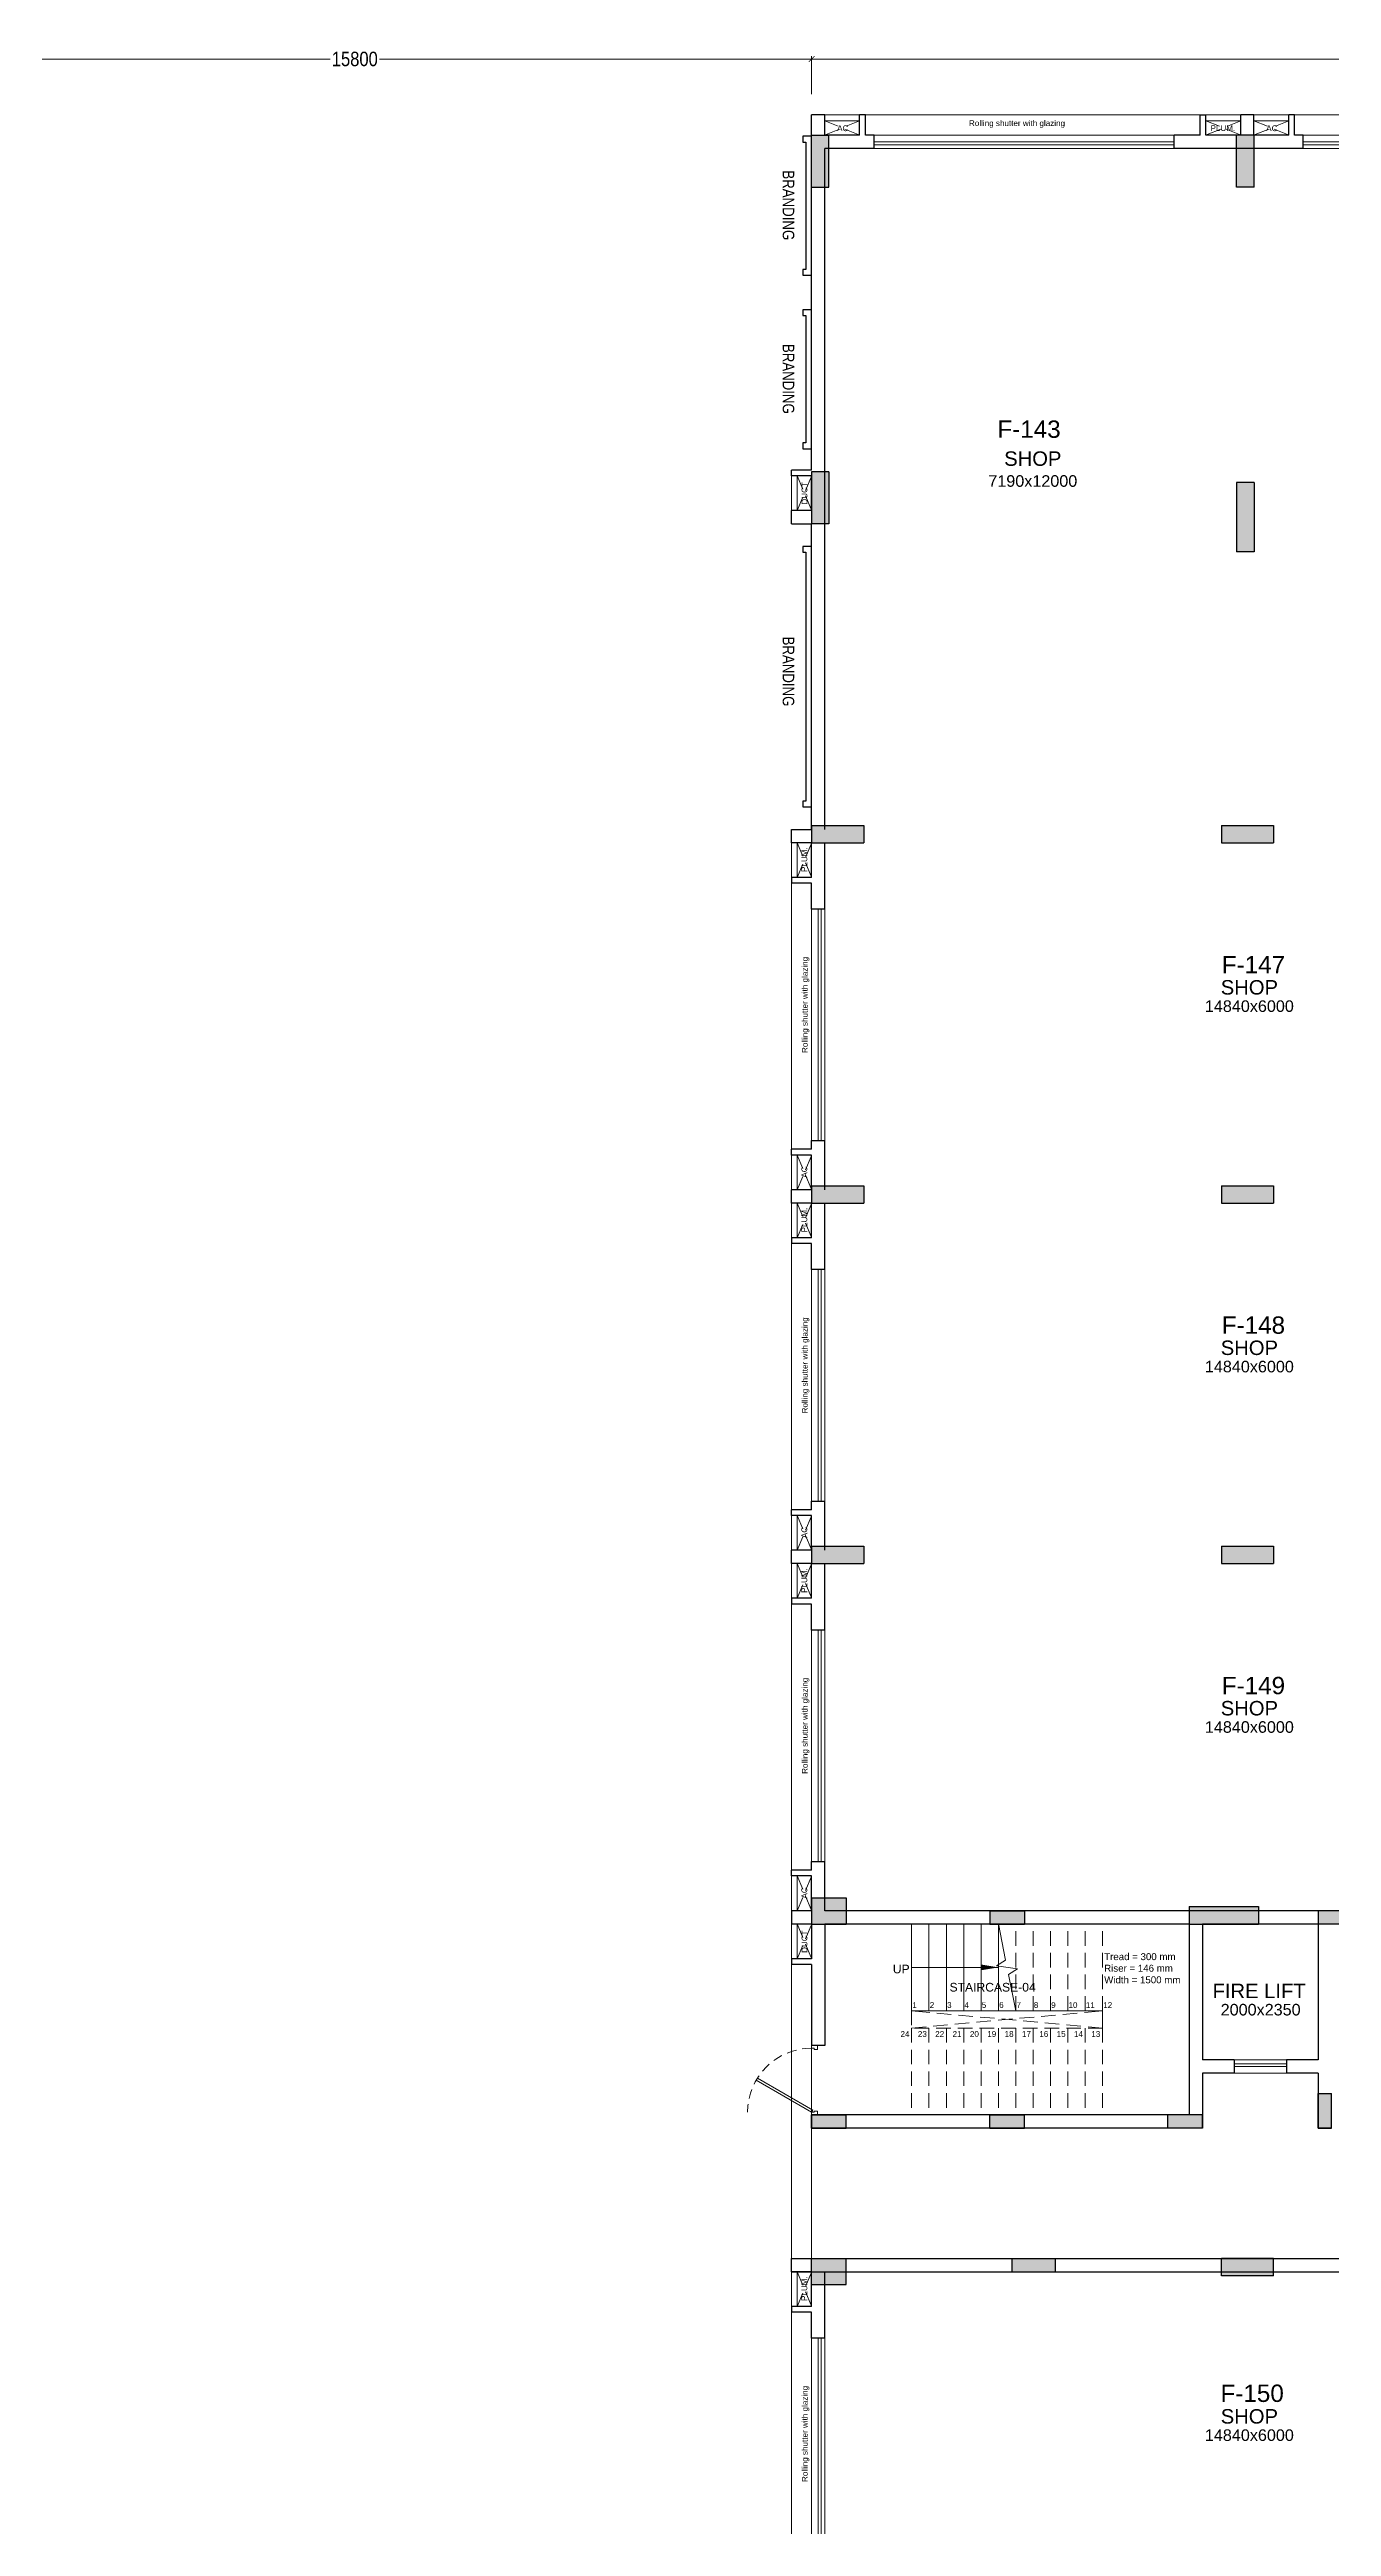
# Model space of a CAD drawing. Header units: metres. Extents: x 9819 to 10514, y 4405 to 4599.
# Drawn here: x 9997.64 to 10019.8, y 4453.6 to 4496.41 of the extents above; entities that cross this region are included whole.
import ezdxf
from ezdxf.enums import TextEntityAlignment as Align

# ---------------------------------------------------------------- set-up
doc = ezdxf.new("R2010")
doc.units = ezdxf.units.M
doc.header["$MEASUREMENT"] = 0
doc.header["$PDMODE"] = 35
doc.header["$PDSIZE"] = 0.3
doc.linetypes.add('DASHED2', pattern=[0.375, 0.25, -0.125])
doc.linetypes.add('HIDDEN', pattern=[0.375, 0.25, -0.125])
for name, color, linetype in [('A_COL. NO', 4, 'Continuous'), ('A_SIGNAGE', 171, 'Continuous'), ('STRU. COL.', 1, 'Continuous')]:
    doc.layers.add(name, color=color, linetype=linetype)
for name, color, linetype, lineweight in [('A_COMMENTS', 3, 'Continuous', 0), ('A_DOOR-WIN', 23, 'Continuous', 9), ('A_DOTTED', 8, 'HIDDEN', 0), ('A_EXT DIM', 7, 'Continuous', 5), ('A_LEDGE', 252, 'Continuous', 15), ('A_SHOP NO.', 113, 'Continuous', 5), ('A_SILL 0.09', 9, 'Continuous', 9), ('A_STAIRS', 21, 'Continuous', 9), ('A_TEXT', 7, 'Continuous', 5), ('A_WALL', 7, 'Continuous', 30), ('Doorline', 251, 'DASHED2', 13)]:
    doc.layers.add(name, color=color, linetype=linetype, lineweight=lineweight)
doc.layers.get('A_COL. NO').off()
doc.styles.add('A', font='ARIALN.TTF')
doc.styles.get("Standard").update_dxf_attribs({"font": 'arial.ttf'})
doc.dimstyles.new('DIM IN MM', dxfattribs={"dimtxt": 0.18, "dimasz": 0.075, "dimexe": 0.05, "dimexo": 0.05, "dimgap": 0.05, "dimtad": 0, "dimdec": 0, "dimlfac": 1000, "dimzin": 3, "dimdsep": 46, "dimtxsty": 'A', "dimblk1": 'ARCHTICK', "dimblk2": 'ARCHTICK', "dimsah": 1, "dimcen": 0, "dimclrd": 256, "dimclre": 256, "dimclrt": 256, "dimadec": 0, "dimazin": 0, "dimtfac": 1, "dimtdec": 0, "dimtofl": 0, "dimtmove": 1, "dimatfit": 3, "dimfxl": 1, "dimtolj": 1, "dimtzin": 0, "dimlwd": -1, "dimlwe": -1, "dimarcsym": 0})
doc.dimstyles.new('DIM IN MM LARGE', dxfattribs={"dimtxt": 0.25, "dimasz": 0.1, "dimexe": 0.05, "dimexo": 0.05, "dimgap": 0.05, "dimtad": 0, "dimdec": 0, "dimlfac": 1000, "dimzin": 3, "dimdsep": 46, "dimtxsty": 'A', "dimblk1": 'ARCHTICK', "dimblk2": 'ARCHTICK', "dimsah": 1, "dimcen": 0, "dimclrd": 256, "dimclre": 256, "dimclrt": 256, "dimadec": 0, "dimazin": 0, "dimtfac": 1, "dimtdec": 0, "dimtofl": 0, "dimtmove": 2, "dimatfit": 3, "dimfxl": 1, "dimtolj": 1, "dimtzin": 0, "dimlwd": -1, "dimlwe": -1, "dimarcsym": 0})

# ---------------------------------------------------------------- blocks, each defined once
blk = doc.blocks.new('Typical shops Gr.')
at = {"layer": 'A_DOOR-WIN'}
for p, q in [((30.095, -1.08), (30.095, -5.08)), ((30.145, -1.08), (30.145, -5.08)), ((0.465, -5.38), (0.465, -1.38)), ((0.515, -5.38), (0.515, -1.38))]:
    blk.add_line(p, q, dxfattribs=at)
at = {"layer": 'A_DOTTED'}
for p, q in [((0.1, -0.83), (0.35, -0.23)), ((0.1, -0.23), (0.35, -0.83)), ((30.51, -0.23), (30.26, -0.83)), ((30.51, -0.83), (30.26, -0.23)), ((0.1, -6.23), (0.35, -5.63)), ((0.1, -5.63), (0.35, -6.23)), ((30.51, -5.63), (30.26, -6.23)), ((30.51, -6.23), (30.26, -5.63))]:
    blk.add_line(p, q, dxfattribs=at)
at = {"layer": 'A_LEDGE'}
for p, q in [((0, -0.83), (0, -0.23)), ((0.1, -0.83), (0.1, -0.23)), ((30.51, -0.83), (30.51, -0.23)), ((30.61, -0.83), (30.61, -0.23)), ((0, -5.63), (0, -6.23)), ((0.1, -5.63), (0.1, -6.23)), ((30.51, -5.63), (30.51, -6.23)), ((30.61, -5.63), (30.61, -6.23))]:
    blk.add_line(p, q, dxfattribs=at)
at = {"layer": 'A_SILL 0.09'}
for p, q in [((30.03, -5.08), (30.03, -1.08)), ((30.26, -1.08), (30.26, -5.08)), ((0.35, -5.38), (0.35, -1.38)), ((0.58, -1.38), (0.58, -5.38))]:
    blk.add_line(p, q, dxfattribs=at)
at = {"layer": 'A_STAIRS'}
for p, q in [((0, -5.53), (0, -0.93)), ((30.61, -5.53), (30.61, -0.93))]:
    blk.add_line(p, q, dxfattribs=at)
at = {"layer": 'A_WALL'}
for p, q in [((0, -0.23), (0, 0)), ((30.61, 0), (30.61, -0.23)), ((0.35, -0.23), (0, -0.23)), ((0.35, -0.83), (0.35, -0.23)), ((0.58, -1.38), (0.58, -0.23)), ((30.03, -0.23), (30.03, -1.08)), ((30.26, -0.23), (30.61, -0.23)), ((30.26, -0.23), (30.26, -0.83)), ((0.35, -0.83), (0, -0.83)), ((0, -0.83), (0, -0.93)), ((30.26, -0.83), (30.61, -0.83)), ((30.61, -0.83), (30.61, -0.93)), ((0.35, -0.93), (0, -0.93)), ((0.35, -1.38), (0.35, -0.93)), ((30.26, -1.08), (30.03, -1.08)), ((30.26, -0.93), (30.61, -0.93)), ((30.26, -0.93), (30.26, -1.08)), ((0.58, -1.38), (0.35, -1.38)), ((30.03, -5.08), (30.03, -6.23)), ((30.03, -5.08), (30.26, -5.08)), ((30.26, -5.08), (30.26, -5.53)), ((0.35, -5.53), (0, -5.53)), ((0, -5.63), (0, -5.53)), ((0.35, -5.53), (0.35, -5.38)), ((0.35, -5.38), (0.58, -5.38)), ((0.58, -6.23), (0.58, -5.38)), ((30.26, -5.53), (30.61, -5.53)), ((30.61, -5.63), (30.61, -5.53)), ((0.35, -5.63), (0, -5.63)), ((0.35, -6.23), (0.35, -5.63)), ((30.26, -5.63), (30.26, -6.23)), ((30.26, -5.63), (30.61, -5.63)), ((0.35, -6.23), (0, -6.23)), ((30.26, -6.23), (30.61, -6.23))]:
    blk.add_line(p, q, dxfattribs=at)
at = {"layer": 'A_TEXT'}
for s, p in [('PLUM.', (0.274, -0.523)), ('AC', (30.436, -0.531)), ('Rolling shutter with glazing', (0.282, -3.034)), ('Rolling shutter with glazing', (30.399, -3.428)), ('AC', (0.274, -5.923)), ('PLUM.', (30.434, -5.936))]:
    blk.add_text(s, height=0.1, rotation=90, dxfattribs=at).set_placement(p, align=Align.CENTER)
for s, height, p in [('14840x6000', 0.2, (7.92, -3.155)), ('SHOP', 0.25, (7.92, -2.855)), ('14840x6000', 0.2, (22.821, -3.155)), ('SHOP', 0.25, (22.837, -2.855))]:
    blk.add_text(s, height=height, dxfattribs=at).set_placement(p, align=Align.CENTER)
blk = doc.blocks.new('_ARCHTICK')
at = {"color": 0, "linetype": 'ByBlock', "const_width": 0.15}
blk.add_lwpolyline([(-0.5, -0.5), (0.5, 0.5)], dxfattribs=at)
blk = doc.blocks.new('D-900')
at = {"layer": 'A_DOOR-WIN'}
for points in [[(0.45, 0.794), (0.035, 0.075), (0.063, 0.059), (0.478, 0.778)], [(0, 0.075), (0, 0), (0.05, 0), (0.05, 0.043), (0.035, 0.043), (0.035, 0.075)], [(0.9, 0.075), (0.9, 0), (0.85, 0), (0.85, 0.043), (0.865, 0.043), (0.865, 0.075)]]:
    blk.add_lwpolyline(points, close=True, dxfattribs=at)
at = {"layer": 'Doorline', "ltscale": 0.5}
blk.add_arc((0.035, 0.075), 0.83, 0, 90, dxfattribs=at)
blk = doc.blocks.new('*D4021')
at = {"layer": 'A_EXT DIM', "transparency": 16777216}
for p, q in [((9995.015, 4495.642), (9995.015, 4496.298)), ((9995.015, 4496.248), (10002.489, 4496.248)), ((10010.815, 4496.248), (10003.34, 4496.248)), ((10010.815, 4495.642), (10010.815, 4496.298))]:
    blk.add_line(p, q, dxfattribs=at)
at = {"layer": 'Defpoints', "color": 0, "transparency": 16777216}
for p in [(10010.815, 4496.248), (9995.015, 4495.592), (10010.815, 4495.592)]:
    blk.add_point(p, dxfattribs=at)
at = {"layer": 'A_EXT DIM', "transparency": 16777216, "xscale": 0.1, "yscale": 0.1, "zscale": 0.1, "rotation": 180}
blk.add_blockref('_ARCHTICK', (9995.015, 4496.248), dxfattribs=at)
at = {"layer": 'A_EXT DIM', "transparency": 16777216, "xscale": 0.1, "yscale": 0.1, "zscale": 0.1}
blk.add_blockref('_ARCHTICK', (10010.815, 4496.248), dxfattribs=at)
at = {"layer": 'A_EXT DIM', "transparency": 16777216, "insert": (10002.915, 4496.248), "char_height": 0.25, "attachment_point": 5, "style": 'A'}
blk.add_mtext('\\A1;15800', dxfattribs=at)
blk = doc.blocks.new('*D4022')
at = {"layer": 'A_EXT DIM', "transparency": 16777216}
for p, q in [((10010.815, 4495.642), (10010.815, 4496.298)), ((10010.815, 4496.248), (10025.332, 4496.248)), ((10040.725, 4496.248), (10026.207, 4496.248)), ((10040.725, 4495.642), (10040.725, 4496.298))]:
    blk.add_line(p, q, dxfattribs=at)
at = {"layer": 'Defpoints', "color": 0, "transparency": 16777216}
for p in [(10040.725, 4496.248), (10010.815, 4495.592), (10040.725, 4495.592)]:
    blk.add_point(p, dxfattribs=at)
at = {"layer": 'A_EXT DIM', "transparency": 16777216, "xscale": 0.1, "yscale": 0.1, "zscale": 0.1, "rotation": 180}
blk.add_blockref('_ARCHTICK', (10010.815, 4496.248), dxfattribs=at)
at = {"layer": 'A_EXT DIM', "transparency": 16777216, "xscale": 0.1, "yscale": 0.1, "zscale": 0.1}
blk.add_blockref('_ARCHTICK', (10040.725, 4496.248), dxfattribs=at)
at = {"layer": 'A_EXT DIM', "transparency": 16777216, "insert": (10025.77, 4496.248), "char_height": 0.25, "attachment_point": 5, "style": 'A'}
blk.add_mtext('\\A1;29910', dxfattribs=at)
blk = doc.blocks.new('col')
at = {"linetype": 'Continuous'}
blk.add_hatch(color=256, dxfattribs=at).paths.add_polyline_path([(0, 0), (1, 0), (1, 1), (0, 1), (0, 0)])
at = {"linetype": 'Continuous', "lineweight": 25}
for p, q in [((0, 1), (1, 1)), ((0, 1), (0, 0)), ((1, 1), (1, 0)), ((0, 0), (1, 0))]:
    blk.add_line(p, q, dxfattribs=at)
blk = doc.blocks.new('WING-F REVISED COLU.')
at = {"layer": 'STRU. COL.'}
for p, xscale, yscale, zscale, rotation in [((5532.543, -8836.166), -0.3, 0.9, 0.23, 180), ((5540.193, -8836.166), 0.3, 0.9, 0.23, 180), ((5541.303, -8866.856), 0.2300000000000001, 0.7500000000000002, 0.2300000000000001, 270), ((5541.533, -8870.616), 0.6000000000000001, 0.2300000000000001, 0.23, 90), ((5532.543, -8870.386), -0.6, 0.23, 0.23, 180), ((5535.623, -8870.386), -0.6, 0.23, 0.23, 180), ((5539.303, -8870.386), 0.6, 0.23, 0.23, 180), ((5532.543, -8872.866), -0.6, 0.45, 0.23, 180), ((5536.01, -8872.866), -0.75, 0.23, 0.23, 180), ((5540.528, -8872.866), 0.9, 0.3, 0.23, 180)]:
    blk.add_blockref('col', p, dxfattribs=dict(at, xscale=xscale, yscale=yscale, zscale=zscale, rotation=rotation))
at = {"layer": 'STRU. COL.', "zscale": 0.23}
for p, xscale, yscale in [((5532.843, -8842.886), -0.3, 0.9), ((5540.193, -8843.371), -0.3, 1.2), ((5532.543, -8848.396), 0.9, 0.3), ((5539.628, -8848.396), 0.9, 0.3), ((5532.543, -8854.626), 0.9, 0.3), ((5539.628, -8854.626), 0.9, 0.3), ((5532.543, -8860.856), 0.9, 0.3), ((5539.628, -8860.856), 0.9, 0.3), ((5532.543, -8867.086), 0.6, 0.45), ((5535.623, -8867.086), 0.6, 0.23), ((5539.073, -8867.086), 1.2, 0.3)]:
    blk.add_blockref('col', p, dxfattribs=dict(at, xscale=xscale, yscale=yscale))
blk = doc.blocks.new('A$C4010bc27')
at = {"layer": 'A_DOOR-WIN'}
for p, q in [((-8.57, 11.962), (-13.76, 11.962)), ((-8.57, 11.912), (-13.76, 11.912)), ((-1.15, 11.962), (-6.34, 11.962)), ((-1.15, 11.912), (-6.34, 11.912))]:
    blk.add_line(p, q, dxfattribs=at)
at = {"layer": 'A_DOTTED'}
for p, q in [((-14.01, 12.327), (-14.61, 12.077)), ((-14.61, 12.327), (-14.01, 12.077)), ((-8.02, 12.327), (-7.42, 12.077)), ((-7.42, 12.327), (-8.02, 12.077)), ((-6.59, 12.327), (-7.19, 12.077)), ((-7.19, 12.327), (-6.59, 12.077)), ((-0.6, 12.327), (0, 12.077)), ((0, 12.327), (-0.6, 12.077))]:
    blk.add_line(p, q, dxfattribs=at)
at = {"layer": 'A_LEDGE'}
for p, q in [((-14.01, 12.427), (-14.61, 12.427)), ((-8.02, 12.427), (-7.42, 12.427)), ((-6.59, 12.427), (-7.19, 12.427)), ((-0.6, 12.427), (0, 12.427)), ((-14.01, 12.327), (-14.61, 12.327)), ((-8.02, 12.327), (-7.42, 12.327)), ((-6.59, 12.327), (-7.19, 12.327)), ((-0.6, 12.327), (0, 12.327))]:
    blk.add_line(p, q, dxfattribs=at)
at = {"layer": 'A_SILL 0.09'}
for p, q in [((-8.57, 12.077), (-13.76, 12.077)), ((-1.15, 12.077), (-6.34, 12.077)), ((-13.76, 11.847), (-8.57, 11.847)), ((-6.34, 11.847), (-1.15, 11.847))]:
    blk.add_line(p, q, dxfattribs=at)
at = {"layer": 'A_STAIRS'}
for p, q in [((-13.91, 12.427), (-8.12, 12.427)), ((-6.49, 12.427), (-0.7, 12.427))]:
    blk.add_line(p, q, dxfattribs=at)
at = {"layer": 'A_WALL'}
for p, q in [((-14.61, 12.427), (-14.84, 12.427)), ((-14.61, 12.077), (-14.61, 12.427)), ((-14.01, 12.077), (-14.01, 12.427)), ((-13.91, 12.427), (-14.01, 12.427)), ((-13.91, 12.077), (-13.91, 12.427)), ((-8.12, 12.077), (-8.12, 12.427)), ((-8.12, 12.427), (-8.02, 12.427)), ((-8.02, 12.077), (-8.02, 12.427)), ((-7.42, 12.077), (-7.42, 12.427)), ((-7.19, 12.427), (-7.42, 12.427)), ((-7.19, 12.077), (-7.19, 12.427)), ((-6.59, 12.077), (-6.59, 12.427)), ((-6.49, 12.427), (-6.59, 12.427)), ((-6.49, 12.077), (-6.49, 12.427)), ((-0.7, 12.077), (-0.7, 12.427)), ((-0.7, 12.427), (-0.6, 12.427)), ((-0.6, 12.077), (-0.6, 12.427)), ((0, 12.077), (0, 12.427)), ((-14.01, 12.077), (-14.61, 12.077)), ((-13.76, 12.077), (-13.91, 12.077)), ((-13.76, 11.847), (-13.76, 12.077)), ((-8.57, 11.847), (-8.57, 12.077)), ((-8.12, 12.077), (-8.57, 12.077)), ((-7.42, 12.077), (-8.02, 12.077)), ((-6.59, 12.077), (-7.19, 12.077)), ((-6.34, 12.077), (-6.49, 12.077)), ((-6.34, 11.847), (-6.34, 12.077)), ((-1.15, 11.847), (-1.15, 12.077)), ((-0.7, 12.077), (-1.15, 12.077)), ((0, 12.077), (-0.6, 12.077)), ((-13.76, 11.847), (-14.61, 11.847)), ((-7.12, 11.847), (-8.57, 11.847)), ((-6.34, 11.847), (-7.12, 11.847)), ((0, 11.847), (-1.15, 11.847))]:
    blk.add_line(p, q, dxfattribs=at)
blk.add_lwpolyline([(-14.61, 0.077), (-14.61, 11.847)], dxfattribs=at)
at = {"layer": 'A_TEXT'}
for s, height, p in [('AC', 0.1, (-14.301, 12.146)), ('Rolling shutter with glazing', 0.1, (-11.288, 12.234)), ('PLUM.', 0.1, (-7.728, 12.148)), ('AC', 0.1, (-6.881, 12.146)), ('Rolling shutter with glazing', 0.1, (-3.868, 12.234)), ('PLUM.', 0.1, (-0.308, 12.148)), ('SHOP', 0.25, (-11.015, 6.361)), ('SHOP', 0.25, (-3.535, 6.361)), ('7190x12000', 0.2, (-11.015, 5.999)), ('7190x12000', 0.2, (-3.535, 5.999))]:
    blk.add_text(s, height=height, dxfattribs=at).set_placement(p, align=Align.CENTER)

msp = doc.modelspace()

# ---------------------------------------------------------------- linework, layer by layer
at = {"layer": 'A_COMMENTS'}
msp.add_lwpolyline([(10010.5645, 4488.4428), (10010.8145, 4488.4428), (10010.8145, 4489.0428), (10010.5645, 4489.0428)], close=True, dxfattribs=at)
at = {"layer": 'A_DOOR-WIN'}
for p, q in [((10018.1245, 4461.5978), (10019.0245, 4461.5978)), ((10018.1245, 4461.5478), (10019.0245, 4461.5478))]:
    msp.add_line(p, q, dxfattribs=at)
at = {"layer": 'A_DOTTED'}
for p, q in [((10010.5645, 4489.0428), (10010.8145, 4488.4428)), ((10010.5645, 4488.4428), (10010.8145, 4489.0428)), ((10010.5645, 4463.4128), (10010.8145, 4464.0128)), ((10010.5645, 4464.0128), (10010.8145, 4463.4128)), ((10012.5445, 4462.5128), (10012.5445, 4462.2128)), ((10012.5445, 4462.2128), (10015.8445, 4462.5128)), ((10015.8445, 4462.2128), (10012.5445, 4462.5128))]:
    msp.add_line(p, q, dxfattribs=at)
at = {"layer": 'A_LEDGE'}
for p, q in [((10010.4645, 4489.0428), (10010.4645, 4488.4428)), ((10010.5645, 4489.0428), (10010.5645, 4488.4428)), ((10010.4645, 4463.4128), (10010.4645, 4464.0128)), ((10010.5645, 4463.4128), (10010.5645, 4464.0128))]:
    msp.add_line(p, q, dxfattribs=at)
at = {"layer": 'A_SIGNAGE', "color": 6}
for points in [[(10010.8145, 4494.9128), (10010.6645, 4494.9128), (10010.6645, 4494.8128), (10010.7145, 4494.8128), (10010.7145, 4492.6128), (10010.6645, 4492.6128), (10010.6645, 4492.5128), (10010.8145, 4492.5128)], [(10010.8145, 4491.9128), (10010.6645, 4491.9128), (10010.6645, 4491.8128), (10010.7145, 4491.8128), (10010.7145, 4489.6128), (10010.6645, 4489.6128), (10010.6645, 4489.5128), (10010.8145, 4489.5128)], [(10010.8145, 4487.8228), (10010.6645, 4487.8228), (10010.6645, 4487.7228), (10010.7145, 4487.7228), (10010.7145, 4483.4228), (10010.6645, 4483.4228), (10010.6645, 4483.3228), (10010.8145, 4483.3228)]]:
    msp.add_lwpolyline(points, close=True, dxfattribs=at)
at = {"layer": 'A_SILL 0.09'}
for p, q in [((10010.8145, 4460.7128), (10010.8145, 4461.9128)), ((10019.0245, 4461.6628), (10018.1245, 4461.6628)), ((10018.1245, 4461.4328), (10019.0245, 4461.4328)), ((10010.8145, 4460.4828), (10010.8145, 4458.2328))]:
    msp.add_line(p, q, dxfattribs=at)
at = {"layer": 'A_STAIRS'}
for p, q in [((10012.5445, 4462.5128), (10012.5445, 4464.0128)), ((10012.8445, 4462.5128), (10012.8445, 4464.0128)), ((10013.1445, 4462.5128), (10013.1445, 4464.0128)), ((10013.4445, 4462.5128), (10013.4445, 4464.0128)), ((10013.7445, 4462.5128), (10013.7445, 4464.0128)), ((10014.0445, 4462.5128), (10014.0445, 4464.0128)), ((10010.4645, 4463.3128), (10010.4645, 4458.2328)), ((10015.8445, 4462.5128), (10012.5445, 4462.5128)), ((10015.8445, 4462.2128), (10015.8445, 4462.5128))]:
    msp.add_line(p, q, dxfattribs=at)
at = {"layer": 'A_STAIRS', "linetype": 'HIDDEN'}
for p, q in [((10014.3445, 4462.5128), (10014.3445, 4464.0128)), ((10014.6445, 4462.5128), (10014.6445, 4464.0128)), ((10014.9445, 4462.5128), (10014.9445, 4464.0128)), ((10015.2445, 4462.5128), (10015.2445, 4464.0128)), ((10015.5445, 4462.5128), (10015.5445, 4464.0128)), ((10015.8445, 4462.5128), (10015.8445, 4464.0128)), ((10015.8445, 4462.2128), (10012.5445, 4462.2128)), ((10012.5445, 4462.2128), (10012.5445, 4460.7128)), ((10012.8445, 4462.2128), (10012.8445, 4460.7128)), ((10013.1445, 4462.2128), (10013.1445, 4460.7128)), ((10013.4445, 4462.2128), (10013.4445, 4460.7128)), ((10013.7445, 4462.2128), (10013.7445, 4460.7128)), ((10014.0445, 4462.2128), (10014.0445, 4460.7128)), ((10014.3445, 4462.2128), (10014.3445, 4460.7128)), ((10014.6445, 4462.2128), (10014.6445, 4460.7128)), ((10014.9445, 4462.2128), (10014.9445, 4460.7128)), ((10015.2445, 4462.2128), (10015.2445, 4460.7128)), ((10015.5445, 4462.2128), (10015.5445, 4460.7128)), ((10015.8445, 4462.2128), (10015.8445, 4460.7128))]:
    msp.add_line(p, q, dxfattribs=at)
at = {"layer": 'A_STAIRS', "linetype": 'Continuous'}
msp.add_lwpolyline([(10014.3445, 4462.5128), (10014.2191, 4463.1402), (10014.3752, 4463.2352), (10014.0139, 4463.2904), (10014.17, 4463.3854), (10014.0445, 4464.0128)], dxfattribs=at)
at = {"layer": 'A_WALL'}
for p, q in [((10010.8145, 4489.1428), (10010.8145, 4495.2828)), ((10010.8145, 4489.1428), (10010.4645, 4489.1428)), ((10010.4645, 4489.0428), (10010.4645, 4489.1428)), ((10010.8145, 4489.0428), (10010.4645, 4489.0428)), ((10010.8145, 4488.4428), (10010.8145, 4489.0428)), ((10010.4645, 4488.2128), (10010.4645, 4488.4428)), ((10010.8145, 4488.4428), (10010.4645, 4488.4428)), ((10010.4645, 4488.2128), (10010.8145, 4488.2128)), ((10010.8145, 4482.9328), (10010.8145, 4488.2128)), ((10010.4645, 4482.9328), (10010.8145, 4482.9328)), ((10010.4645, 4464.2428), (10010.4645, 4464.0128)), ((10040.4945, 4464.2428), (10011.0445, 4464.2428)), ((10010.4645, 4464.0128), (10010.8145, 4464.0128)), ((10010.8145, 4464.0128), (10010.8145, 4463.4128)), ((10011.0445, 4464.0128), (10017.3445, 4464.0128)), ((10011.0445, 4464.0128), (10011.0445, 4461.9128)), ((10017.3445, 4464.0128), (10017.3445, 4460.7128)), ((10017.5745, 4464.0128), (10019.5745, 4464.0128)), ((10017.5745, 4464.0128), (10017.5745, 4461.6628)), ((10019.5745, 4464.0128), (10019.5745, 4461.6628)), ((10010.8145, 4463.4128), (10010.4645, 4463.4128)), ((10010.4645, 4463.4128), (10010.4645, 4463.3128)), ((10010.8145, 4463.3128), (10010.4645, 4463.3128)), ((10010.8145, 4463.3128), (10010.8145, 4461.9128)), ((10011.0445, 4461.9128), (10010.8145, 4461.9128)), ((10018.1245, 4461.6628), (10017.5745, 4461.6628)), ((10018.1245, 4461.6628), (10018.1245, 4461.4328)), ((10019.5745, 4461.6628), (10019.0245, 4461.6628)), ((10019.0245, 4461.6628), (10019.0245, 4461.4328)), ((10019.5745, 4461.6628), (10019.0245, 4461.6628)), ((10019.0245, 4461.6628), (10019.0245, 4461.4328)), ((10018.1245, 4461.4328), (10017.5745, 4461.4328)), ((10017.5745, 4461.4328), (10017.5745, 4460.4828)), ((10019.5745, 4461.4328), (10019.0245, 4461.4328)), ((10019.5745, 4461.4328), (10019.0245, 4461.4328)), ((10019.5745, 4461.4328), (10019.5745, 4460.4828)), ((10017.3445, 4460.7128), (10010.8145, 4460.7128)), ((10010.8145, 4460.7128), (10010.8145, 4460.4828)), ((10017.5745, 4460.4828), (10010.8145, 4460.4828)), ((10019.8045, 4460.4828), (10019.5745, 4460.4828)), ((10010.4645, 4458.2328), (10041.0745, 4458.2328)), ((10010.4645, 4458.0028), (10041.0745, 4458.0028))]:
    msp.add_line(p, q, dxfattribs=at)

# ---------------------------------------------------------------- block references
at = {"layer": 'A_COL. NO'}
msp.add_blockref('WING-F REVISED COLU.', (4478.2718, 13331.0986), dxfattribs=at)
at = {"layer": 'A_DOOR-WIN', "xscale": 1.333333333270275, "yscale": 1.333333333270275, "zscale": 1.333333333270275, "rotation": 90.00000000000001}
msp.add_blockref('D-900', (10010.9145, 4460.7128), dxfattribs=at)
at = {"layer": 'A_WALL'}
for name, p in [('A$C4010bc27', (10025.6545, 4482.8557)), ('Typical shops Gr.', (10010.4645, 4482.9328)), ('Typical shops Gr.', (10010.4645, 4476.7028)), ('Typical shops Gr.', (10010.4645, 4470.4728)), ('Typical shops Gr.', (10010.4645, 4458.2328))]:
    msp.add_blockref(name, p, dxfattribs=at)

# ---------------------------------------------------------------- texts
at = {"layer": 'A_SHOP NO.'}
for s, p in [('F-143', (10014.5741, 4489.7007)), ('F-147', (10018.4547, 4480.4447)), ('F-148', (10018.4547, 4474.2147)), ('F-149', (10018.4547, 4467.9847)), ('F-150', (10018.4329, 4455.7518))]:
    msp.add_text(s, height=0.3, dxfattribs=at).set_placement(p, align=Align.CENTER)
at = {"layer": 'A_SIGNAGE', "color": 6, "char_height": 0.2, "attachment_point": 1, "rotation": 270, "style": 'A'}
for insert in [(10010.5145, 4494.324), (10010.5145, 4491.324), (10010.5145, 4486.2663)]:
    msp.add_mtext_dynamic_manual_height_columns('BRANDING', width=1.232295, gutter_width=1, heights=[0], dxfattribs=dict(at, insert=insert))
at = {"layer": 'A_STAIRS'}
for s, p in [('1', (10012.5574, 4462.5616)), ('2', (10012.8574, 4462.5616)), ('3', (10013.1574, 4462.5616)), ('4', (10013.4574, 4462.5616)), ('5', (10013.7574, 4462.5616)), ('6', (10014.0574, 4462.5616)), ('7', (10014.3574, 4462.5616)), ('8', (10014.6574, 4462.5616)), ('9', (10014.9574, 4462.5616)), ('10', (10015.2574, 4462.5616)), ('11', (10015.5574, 4462.5616)), ('12', (10015.8574, 4462.5616))]:
    msp.add_text(s, height=0.1, dxfattribs=at).set_placement(p)
for s, p in [('24', (10012.5075, 4462.0617)), ('23', (10012.8075, 4462.0617)), ('22', (10013.1075, 4462.0617)), ('21', (10013.4075, 4462.0617)), ('20', (10013.7075, 4462.0617)), ('19', (10014.0075, 4462.0617)), ('18', (10014.3075, 4462.0617)), ('17', (10014.6075, 4462.0617)), ('16', (10014.9075, 4462.0617)), ('15', (10015.2075, 4462.0617)), ('14', (10015.5075, 4462.0617)), ('13', (10015.8075, 4462.0617))]:
    msp.add_text(s, height=0.1, dxfattribs=at).set_placement(p, align=Align.RIGHT)
at = {"layer": 'A_TEXT'}
for p in [(10010.7407, 4488.7404), (10010.7407, 4463.7072)]:
    msp.add_text('DUCT', height=0.1, rotation=90, dxfattribs=at).set_placement(p, align=Align.CENTER)
for s, height, p in [('UP', 0.15, (10012.3643, 4463.1594)), ('STAIRCASE-04', 0.15, (10013.9448, 4462.8452)), ('FIRE LIFT', 0.25, (10018.5529, 4462.7319)), ('2000x2350', 0.2, (10018.5797, 4462.4319))]:
    msp.add_text(s, height=height, dxfattribs=at).set_placement(p, align=Align.CENTER)
at = {"layer": 'A_TEXT', "insert": (10016.7048, 4463.5081), "char_height": 0.12, "width": 1.661733, "attachment_point": 2}
msp.add_mtext('\\pxql;Tread = 300 mm\\PRiser = 146 mm\\PWidth = 1500 mm', dxfattribs=at)

# ---------------------------------------------------------------- dimensions: what is measured, and where the dimension line sits
at = {"layer": 'A_EXT DIM'}
for base, p1, p2, picture, middle in [((10010.8145, 4496.2482), (9995.0145, 4495.5919), (10010.8145, 4495.5919), '*D4021', (10002.9145, 4496.2482)), ((10040.7245, 4496.2482), (10010.8145, 4495.5919), (10040.7245, 4495.5919), '*D4022', (10025.7695, 4496.2482))]:
    dim = msp.add_linear_dim(base=base, p1=p1, p2=p2, dimstyle='DIM IN MM LARGE', override={"dimpost": '\\X'}, dxfattribs=at)
    dim.commit()
    dim.dimension.update_dxf_attribs({"geometry": picture, "text_midpoint": middle})

# ---------------------------------------------------------------- leaders
at = {"layer": 'A_STAIRS'}
msp.add_leader([(10014.0445, 4463.2628), (10012.5445, 4463.2628)], dimstyle='DIM IN MM', override={"dimasz": 0.3, "dimgap": 0.05, "dimtad": 0}, dxfattribs=at)

doc.saveas('drawing.dxf')
